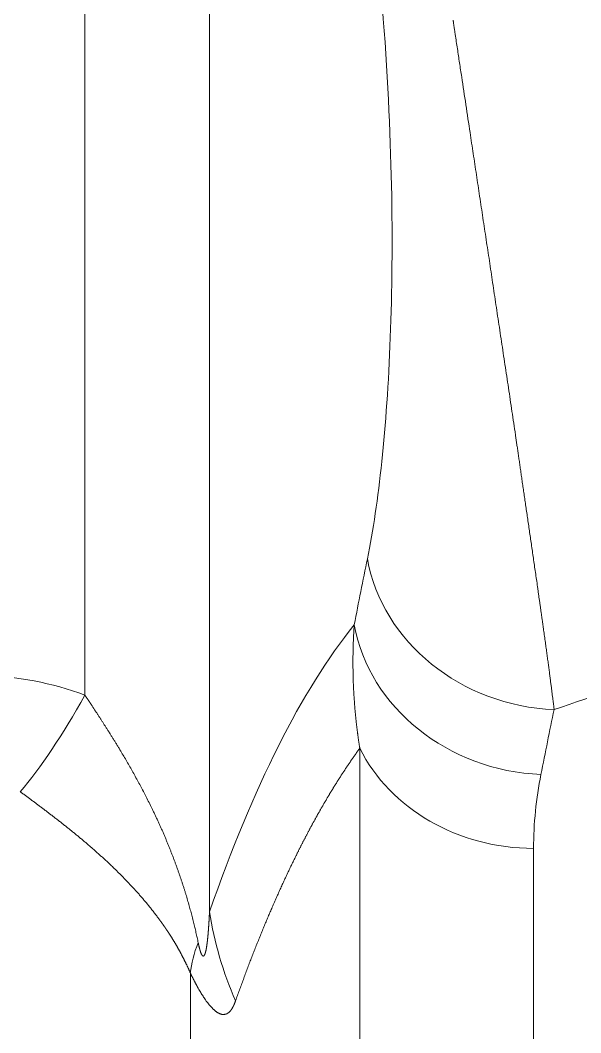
# Model space of a CAD drawing. Header units: millimetres. Extents: x 4664 to 8864, y -38 to 2932.
# Drawn here: x 5371.43 to 5379.13, y 1293.78 to 1307.71 of the extents above; entities that cross this region are included whole.
import ezdxf

# ---------------------------------------------------------------- set-up
doc = ezdxf.new("R2010")
doc.units = ezdxf.units.MM

msp = doc.modelspace()

# ---------------------------------------------------------------- linework, layer by layer
at = {"lineweight": 5}
for p, q in [((5372.316, 1298.426), (5372.316, 1337.975)), ((5374.029, 1336.88), (5374.029, 1295.445)), ((5376.095, 1260.011), (5376.095, 1297.697)), ((5378.484, 1258.059), (5378.484, 1296.318)), ((5373.765, 1294.605), (5373.765, 1260.034))]:
    msp.add_line(p, q, dxfattribs=at)
for centre, major_axis, ratio, start_param, end_param in [((5399.863, 1169.146), (-15.875, 145.931), 0.150089, 0.437814, 0.451814), ((5378.767, 1300.575), (-2.559, 0.524), 0.895037, 0.341307, 1.751999), ((5391.248, 1195.808), (-12.976, 105.041), 0.153984, 0.148734, 0.303673), ((5378.586, 1299.666), (-2.564, 0.497), 0.889011, 0.332095, 1.74155), ((5372.316, 1301.422), (1.837, 4.89), 0.239144, 3.724707, 4.145602), ((5402.431, 1169.419), (-15.889, 143.318), 0.152758, 0.437207, 0.451207), ((5378.484, 1298.631), (-2.612, 0), 0.885313, 0.415831, 1.570796), ((5379.165, 1295.991), (-4.935, 1.712), 0.942484, 0.462981, 0.717817), ((5378.543, 1296.364), (4.698, 2.284), 0.39911, 2.729765, 2.895782)]:
    msp.add_ellipse(centre, major_axis=major_axis, ratio=ratio, start_param=start_param, end_param=end_param, dxfattribs=at)
for points, knots in [([(5376.199, 1300.302), (5376.277, 1300.685), (5376.344, 1301.134), (5376.451, 1302.149), (5376.491, 1302.713), (5376.538, 1303.975), (5376.546, 1304.676), (5376.515, 1306.192), (5376.476, 1307.021), (5376.405, 1307.889)], [0, 0, 0, 0, 0.25, 0.25, 0.5, 0.5, 0.75, 0.75, 1, 1, 1, 1]), ([(5377.378, 1307.708), (5377.378, 1307.708), (5377.378, 1307.708), (5377.378, 1307.708), (5377.378, 1307.707), (5377.378, 1307.706), (5377.379, 1307.704), (5377.379, 1307.702), (5377.379, 1307.7), (5377.38, 1307.698), (5377.38, 1307.695), (5377.381, 1307.692), (5377.381, 1307.688), (5377.382, 1307.684), (5377.382, 1307.68), (5377.383, 1307.675), (5377.384, 1307.671), (5377.384, 1307.665), (5377.386, 1307.656), (5377.388, 1307.644), (5377.39, 1307.627), (5377.394, 1307.6), (5377.4, 1307.562), (5377.41, 1307.496), (5377.422, 1307.415), (5377.442, 1307.285), (5377.466, 1307.122), (5377.505, 1306.865), (5377.554, 1306.544), (5377.606, 1306.193), (5377.655, 1305.872), (5377.699, 1305.58), (5377.743, 1305.285), (5377.788, 1304.987), (5377.825, 1304.741), (5377.855, 1304.544), (5377.877, 1304.398), (5377.899, 1304.249), (5377.922, 1304.099), (5377.944, 1303.947), (5377.967, 1303.794), (5377.99, 1303.64), (5378.014, 1303.484), (5378.037, 1303.328), (5378.061, 1303.17), (5378.085, 1303.011), (5378.109, 1302.852), (5378.133, 1302.691), (5378.157, 1302.531), (5378.181, 1302.369), (5378.205, 1302.208), (5378.224, 1302.08), (5378.238, 1301.987), (5378.247, 1301.925), (5378.256, 1301.861), (5378.266, 1301.795), (5378.276, 1301.727), (5378.286, 1301.656), (5378.296, 1301.584), (5378.307, 1301.509), (5378.318, 1301.432), (5378.329, 1301.354), (5378.341, 1301.273), (5378.353, 1301.191), (5378.365, 1301.107), (5378.378, 1301.021), (5378.391, 1300.934), (5378.404, 1300.845), (5378.417, 1300.755), (5378.43, 1300.664), (5378.444, 1300.571), (5378.457, 1300.477), (5378.471, 1300.381), (5378.485, 1300.285), (5378.499, 1300.188), (5378.514, 1300.09), (5378.528, 1299.991), (5378.54, 1299.907), (5378.549, 1299.838), (5378.557, 1299.784), (5378.564, 1299.732), (5378.572, 1299.68), (5378.579, 1299.63), (5378.586, 1299.58), (5378.593, 1299.531), (5378.6, 1299.483), (5378.606, 1299.436), (5378.613, 1299.39), (5378.619, 1299.345), (5378.625, 1299.3), (5378.631, 1299.257), (5378.637, 1299.214), (5378.643, 1299.172), (5378.649, 1299.131), (5378.654, 1299.091), (5378.66, 1299.052), (5378.665, 1299.013), (5378.67, 1298.975), (5378.675, 1298.938), (5378.68, 1298.902), (5378.685, 1298.866), (5378.69, 1298.831), (5378.694, 1298.797), (5378.699, 1298.764), (5378.703, 1298.731), (5378.707, 1298.699), (5378.711, 1298.668), (5378.715, 1298.637), (5378.719, 1298.607), (5378.723, 1298.577), (5378.727, 1298.549), (5378.73, 1298.521), (5378.734, 1298.493), (5378.737, 1298.466), (5378.74, 1298.44), (5378.744, 1298.414), (5378.747, 1298.389), (5378.75, 1298.364), (5378.753, 1298.34), (5378.756, 1298.317), (5378.759, 1298.294), (5378.762, 1298.272), (5378.764, 1298.25), (5378.766, 1298.235), (5378.767, 1298.228)], [0, 0, 0, 0, 0.000014, 0.000054, 0.000122, 0.000216, 0.000337, 0.000485, 0.00066, 0.000862, 0.001091, 0.001346, 0.001629, 0.001938, 0.002274, 0.002638, 0.003028, 0.003445, 0.003889, 0.005195, 0.006509, 0.007831, 0.011759, 0.015711, 0.023556, 0.03145, 0.047077, 0.062865, 0.093858, 0.125535, 0.149522, 0.174037, 0.199082, 0.224656, 0.250757, 0.26352, 0.276531, 0.28979, 0.303297, 0.317051, 0.331053, 0.345301, 0.359796, 0.374536, 0.38952, 0.404749, 0.42022, 0.435934, 0.451888, 0.468081, 0.484512, 0.50118, 0.507333, 0.513762, 0.520467, 0.527446, 0.5347, 0.542228, 0.550029, 0.558104, 0.566452, 0.575072, 0.583963, 0.593125, 0.602557, 0.612259, 0.622229, 0.632466, 0.64297, 0.65374, 0.664774, 0.676072, 0.687631, 0.699452, 0.711532, 0.72387, 0.736465, 0.749315, 0.756438, 0.763486, 0.770458, 0.777353, 0.784173, 0.790918, 0.797587, 0.80418, 0.810698, 0.81714, 0.823508, 0.8298, 0.836018, 0.84216, 0.848228, 0.854222, 0.860141, 0.865985, 0.871756, 0.877452, 0.883075, 0.888623, 0.894098, 0.8995, 0.904828, 0.910083, 0.915264, 0.920373, 0.925409, 0.930372, 0.935263, 0.940081, 0.944827, 0.9495, 0.954102, 0.958631, 0.963089, 0.967475, 0.97179, 0.976033, 0.980205, 0.984306, 0.988335, 0.992294, 0.996183, 1, 1, 1, 1]), ([(5400.596, 1307.089), (5399.893, 1306.761), (5399.163, 1306.423), (5397.648, 1305.733), (5396.863, 1305.379), (5395.238, 1304.66), (5394.399, 1304.293), (5393.099, 1303.736), (5392.658, 1303.548), (5391.988, 1303.266), (5391.65, 1303.124), (5391.251, 1302.958), (5391.051, 1302.874), (5390.95, 1302.833), (5390.9, 1302.812), (5390.875, 1302.801), (5390.862, 1302.796), (5390.856, 1302.794), (5390.853, 1302.792), (5390.851, 1302.792), (5390.85, 1302.791), (5390.85, 1302.791), (5389.936, 1302.413), (5389, 1302.033), (5387.563, 1301.461), (5387.078, 1301.271), (5386.343, 1300.985), (5385.973, 1300.842), (5385.538, 1300.675), (5385.32, 1300.592), (5385.21, 1300.55), (5385.155, 1300.529), (5385.128, 1300.519), (5385.114, 1300.514), (5385.108, 1300.511), (5385.104, 1300.51), (5385.102, 1300.509), (5385.102, 1300.509), (5385.101, 1300.509), (5385.101, 1300.509), (5384.083, 1300.122), (5383.047, 1299.738), (5380.935, 1298.977), (5379.861, 1298.6), (5378.767, 1298.228)], [0, 0, 0, 0, 0.125, 0.125, 0.25, 0.25, 0.375, 0.375, 0.4375, 0.4375, 0.46875, 0.484375, 0.492187, 0.496094, 0.498047, 0.499023, 0.499512, 0.499756, 0.499878, 0.499939, 0.499939, 0.5, 0.5, 0.625, 0.625, 0.6875, 0.6875, 0.71875, 0.734375, 0.742187, 0.746094, 0.748047, 0.749023, 0.749512, 0.749756, 0.749878, 0.749939, 0.749969, 0.749969, 0.75, 0.75, 0.875, 0.875, 1, 1, 1, 1]), ([(5376.095, 1297.697), (5376.094, 1297.702), (5376.092, 1297.713), (5376.09, 1297.73), (5376.087, 1297.747), (5376.084, 1297.763), (5376.082, 1297.78), (5376.079, 1297.797), (5376.077, 1297.814), (5376.074, 1297.832), (5376.072, 1297.849), (5376.07, 1297.866), (5376.067, 1297.884), (5376.065, 1297.901), (5376.063, 1297.919), (5376.06, 1297.936), (5376.058, 1297.954), (5376.056, 1297.972), (5376.054, 1297.99), (5376.051, 1298.008), (5376.049, 1298.026), (5376.047, 1298.044), (5376.045, 1298.063), (5376.043, 1298.081), (5376.041, 1298.099), (5376.039, 1298.118), (5376.038, 1298.136), (5376.036, 1298.155), (5376.034, 1298.174), (5376.032, 1298.193), (5376.03, 1298.212), (5376.029, 1298.231), (5376.027, 1298.25), (5376.026, 1298.269), (5376.024, 1298.288), (5376.022, 1298.308), (5376.021, 1298.327), (5376.02, 1298.347), (5376.018, 1298.366), (5376.017, 1298.386), (5376.016, 1298.406), (5376.014, 1298.426), (5376.013, 1298.446), (5376.012, 1298.466), (5376.011, 1298.486), (5376.01, 1298.506), (5376.009, 1298.526), (5376.008, 1298.547), (5376.007, 1298.57), (5376.006, 1298.593), (5376.005, 1298.617), (5376.005, 1298.641), (5376.004, 1298.666), (5376.003, 1298.691), (5376.003, 1298.717), (5376.002, 1298.743), (5376.002, 1298.769), (5376.001, 1298.796), (5376.001, 1298.823), (5376.001, 1298.851), (5376.001, 1298.88), (5376.001, 1298.908), (5376.001, 1298.938), (5376.001, 1298.967), (5376.002, 1298.997), (5376.002, 1299.028), (5376.003, 1299.059), (5376.004, 1299.09), (5376.005, 1299.122), (5376.006, 1299.155), (5376.007, 1299.187), (5376.008, 1299.221), (5376.01, 1299.254), (5376.012, 1299.288), (5376.014, 1299.323), (5376.016, 1299.358), (5376.017, 1299.381), (5376.018, 1299.393)], [0, 0, 0, 0, 0.009761, 0.019571, 0.02943, 0.039338, 0.049295, 0.059301, 0.069357, 0.079461, 0.089615, 0.099818, 0.11007, 0.120371, 0.130721, 0.141121, 0.15157, 0.162068, 0.172616, 0.183213, 0.193859, 0.204555, 0.215299, 0.226094, 0.236937, 0.247831, 0.258773, 0.269765, 0.280807, 0.291897, 0.303038, 0.314228, 0.325467, 0.336756, 0.348095, 0.359483, 0.37092, 0.382407, 0.393944, 0.405531, 0.417167, 0.428852, 0.440588, 0.452373, 0.464207, 0.476092, 0.488026, 0.500009, 0.513507, 0.527271, 0.541302, 0.555599, 0.570162, 0.584992, 0.60009, 0.615454, 0.631085, 0.646983, 0.663149, 0.679583, 0.696284, 0.713253, 0.73049, 0.747995, 0.765768, 0.783809, 0.802118, 0.820697, 0.839543, 0.858659, 0.878043, 0.897697, 0.917619, 0.93781, 0.958271, 0.979001, 1, 1, 1, 1]), ([(5369.467, 1298.426), (5369.916, 1298.595), (5370.403, 1298.691), (5371.381, 1298.691), (5371.867, 1298.595), (5372.316, 1298.426)], [0, 0, 0, 0, 0.5, 0.5, 1, 1, 1, 1]), ([(5372.316, 1298.426), (5372.319, 1298.422), (5372.325, 1298.413), (5372.334, 1298.4), (5372.342, 1298.387), (5372.351, 1298.374), (5372.36, 1298.361), (5372.369, 1298.347), (5372.378, 1298.334), (5372.387, 1298.32), (5372.396, 1298.306), (5372.405, 1298.292), (5372.415, 1298.278), (5372.424, 1298.263), (5372.434, 1298.249), (5372.444, 1298.234), (5372.453, 1298.219), (5372.463, 1298.204), (5372.473, 1298.189), (5372.483, 1298.174), (5372.493, 1298.158), (5372.503, 1298.142), (5372.514, 1298.127), (5372.524, 1298.111), (5372.534, 1298.094), (5372.545, 1298.078), (5372.556, 1298.062), (5372.566, 1298.045), (5372.577, 1298.028), (5372.588, 1298.011), (5372.599, 1297.994), (5372.61, 1297.977), (5372.621, 1297.959), (5372.632, 1297.941), (5372.644, 1297.924), (5372.655, 1297.906), (5372.666, 1297.887), (5372.678, 1297.869), (5372.689, 1297.85), (5372.701, 1297.832), (5372.713, 1297.813), (5372.725, 1297.794), (5372.736, 1297.774), (5372.748, 1297.755), (5372.76, 1297.735), (5372.772, 1297.715), (5372.785, 1297.695), (5372.807, 1297.658), (5372.84, 1297.603), (5372.882, 1297.531), (5372.924, 1297.458), (5372.966, 1297.385), (5373.007, 1297.31), (5373.048, 1297.235), (5373.089, 1297.16), (5373.129, 1297.084), (5373.168, 1297.008), (5373.207, 1296.93), (5373.239, 1296.864), (5373.266, 1296.809), (5373.287, 1296.765), (5373.307, 1296.722), (5373.327, 1296.678), (5373.347, 1296.635), (5373.366, 1296.592), (5373.385, 1296.549), (5373.403, 1296.506), (5373.422, 1296.463), (5373.439, 1296.421), (5373.457, 1296.378), (5373.474, 1296.336), (5373.491, 1296.294), (5373.507, 1296.252), (5373.524, 1296.21), (5373.539, 1296.169), (5373.555, 1296.127), (5373.57, 1296.086), (5373.585, 1296.045), (5373.599, 1296.004), (5373.613, 1295.963), (5373.627, 1295.923), (5373.641, 1295.883), (5373.654, 1295.843), (5373.667, 1295.803), (5373.68, 1295.763), (5373.692, 1295.724), (5373.704, 1295.685), (5373.716, 1295.646), (5373.727, 1295.607), (5373.738, 1295.568), (5373.749, 1295.53), (5373.759, 1295.492), (5373.77, 1295.454), (5373.78, 1295.417), (5373.789, 1295.38), (5373.799, 1295.343), (5373.808, 1295.306), (5373.817, 1295.269), (5373.826, 1295.233), (5373.834, 1295.197), (5373.843, 1295.161), (5373.851, 1295.126), (5373.858, 1295.091), (5373.866, 1295.056), (5373.871, 1295.033), (5373.873, 1295.021)], [0, 0, 0, 0, 0.004445, 0.008933, 0.013466, 0.018044, 0.022665, 0.027331, 0.032041, 0.036796, 0.041594, 0.046437, 0.051325, 0.056256, 0.061232, 0.066252, 0.071316, 0.076425, 0.081577, 0.086775, 0.092016, 0.097302, 0.102632, 0.108006, 0.113424, 0.118887, 0.124394, 0.129946, 0.135541, 0.141181, 0.146865, 0.152594, 0.158367, 0.164184, 0.170045, 0.175951, 0.181901, 0.187895, 0.193934, 0.200016, 0.206144, 0.212315, 0.218531, 0.224791, 0.231095, 0.237444, 0.243837, 0.250274, 0.272984, 0.295693, 0.318401, 0.341107, 0.363812, 0.386516, 0.409217, 0.431918, 0.454617, 0.477315, 0.500011, 0.51271, 0.525327, 0.537864, 0.550318, 0.562691, 0.574983, 0.587193, 0.599322, 0.61137, 0.623336, 0.63522, 0.647023, 0.658745, 0.670386, 0.681945, 0.693423, 0.704819, 0.716134, 0.727368, 0.73852, 0.749592, 0.760582, 0.77149, 0.782318, 0.793064, 0.803729, 0.814313, 0.824815, 0.835237, 0.845577, 0.855836, 0.866014, 0.876111, 0.886127, 0.896062, 0.905916, 0.915688, 0.92538, 0.934991, 0.944521, 0.953969, 0.963337, 0.972624, 0.98183, 0.990956, 1, 1, 1, 1]), ([(5376.095, 1297.697), (5376.092, 1297.693), (5376.086, 1297.684), (5376.078, 1297.672), (5376.069, 1297.66), (5376.06, 1297.648), (5376.051, 1297.636), (5376.043, 1297.624), (5376.034, 1297.611), (5376.025, 1297.599), (5376.017, 1297.587), (5376.008, 1297.574), (5375.999, 1297.562), (5375.991, 1297.549), (5375.982, 1297.537), (5375.973, 1297.524), (5375.965, 1297.512), (5375.956, 1297.499), (5375.947, 1297.486), (5375.939, 1297.474), (5375.93, 1297.461), (5375.922, 1297.448), (5375.913, 1297.435), (5375.905, 1297.422), (5375.896, 1297.409), (5375.887, 1297.396), (5375.879, 1297.383), (5375.87, 1297.37), (5375.862, 1297.357), (5375.853, 1297.344), (5375.845, 1297.331), (5375.836, 1297.318), (5375.828, 1297.305), (5375.819, 1297.292), (5375.811, 1297.278), (5375.802, 1297.265), (5375.794, 1297.252), (5375.785, 1297.238), (5375.777, 1297.225), (5375.769, 1297.211), (5375.76, 1297.198), (5375.752, 1297.184), (5375.743, 1297.171), (5375.735, 1297.157), (5375.727, 1297.143), (5375.718, 1297.13), (5375.71, 1297.116), (5375.701, 1297.102), (5375.693, 1297.088), (5375.685, 1297.075), (5375.676, 1297.061), (5375.668, 1297.047), (5375.66, 1297.033), (5375.651, 1297.019), (5375.643, 1297.005), (5375.635, 1296.991), (5375.627, 1296.977), (5375.618, 1296.963), (5375.61, 1296.949), (5375.602, 1296.934), (5375.593, 1296.92), (5375.585, 1296.906), (5375.577, 1296.892), (5375.569, 1296.877), (5375.56, 1296.863), (5375.552, 1296.848), (5375.544, 1296.834), (5375.536, 1296.819), (5375.528, 1296.805), (5375.519, 1296.79), (5375.511, 1296.776), (5375.503, 1296.761), (5375.495, 1296.746), (5375.487, 1296.732), (5375.479, 1296.717), (5375.471, 1296.702), (5375.462, 1296.687), (5375.454, 1296.673), (5375.446, 1296.658), (5375.438, 1296.643), (5375.43, 1296.628), (5375.422, 1296.613), (5375.414, 1296.598), (5375.406, 1296.583), (5375.398, 1296.568), (5375.39, 1296.553), (5375.382, 1296.537), (5375.374, 1296.522), (5375.366, 1296.507), (5375.358, 1296.492), (5375.35, 1296.476), (5375.342, 1296.461), (5375.334, 1296.446), (5375.326, 1296.43), (5375.318, 1296.415), (5375.31, 1296.399), (5375.302, 1296.384), (5375.294, 1296.368), (5375.286, 1296.353), (5375.278, 1296.337), (5375.27, 1296.322), (5375.262, 1296.306), (5375.254, 1296.29), (5375.246, 1296.274), (5375.238, 1296.259), (5375.231, 1296.243), (5375.223, 1296.227), (5375.215, 1296.211), (5375.205, 1296.19), (5375.192, 1296.165), (5375.177, 1296.134), (5375.162, 1296.103), (5375.147, 1296.072), (5375.132, 1296.041), (5375.117, 1296.01), (5375.103, 1295.979), (5375.088, 1295.947), (5375.073, 1295.916), (5375.058, 1295.884), (5375.044, 1295.852), (5375.029, 1295.82), (5375.014, 1295.788), (5375, 1295.756), (5374.985, 1295.724), (5374.971, 1295.691), (5374.956, 1295.659), (5374.942, 1295.626), (5374.927, 1295.593), (5374.913, 1295.561), (5374.898, 1295.528), (5374.884, 1295.494), (5374.87, 1295.461), (5374.855, 1295.428), (5374.841, 1295.394), (5374.827, 1295.361), (5374.813, 1295.327), (5374.798, 1295.293), (5374.784, 1295.259), (5374.77, 1295.225), (5374.756, 1295.19), (5374.742, 1295.156), (5374.728, 1295.122), (5374.714, 1295.087), (5374.7, 1295.052), (5374.686, 1295.017), (5374.672, 1294.982), (5374.658, 1294.947), (5374.644, 1294.912), (5374.63, 1294.877), (5374.617, 1294.841), (5374.603, 1294.806), (5374.589, 1294.77), (5374.575, 1294.734), (5374.562, 1294.698), (5374.548, 1294.662), (5374.534, 1294.626), (5374.521, 1294.59), (5374.507, 1294.554), (5374.494, 1294.517), (5374.48, 1294.481), (5374.467, 1294.444), (5374.453, 1294.407), (5374.44, 1294.37), (5374.426, 1294.333), (5374.413, 1294.296), (5374.4, 1294.259), (5374.391, 1294.234), (5374.386, 1294.221)], [0, 0, 0, 0, 0.004752, 0.009503, 0.014252, 0.019, 0.023747, 0.028491, 0.033235, 0.037977, 0.042717, 0.047456, 0.052193, 0.056929, 0.061663, 0.066396, 0.071127, 0.075857, 0.080585, 0.085312, 0.090037, 0.094761, 0.099483, 0.104204, 0.108923, 0.113641, 0.118357, 0.123071, 0.127784, 0.132496, 0.137206, 0.141915, 0.146622, 0.151327, 0.156031, 0.160733, 0.165434, 0.170134, 0.174832, 0.179528, 0.184223, 0.188916, 0.193608, 0.198298, 0.202987, 0.207674, 0.21236, 0.217044, 0.221726, 0.226407, 0.231087, 0.235765, 0.240441, 0.245116, 0.249789, 0.254461, 0.259132, 0.2638, 0.268467, 0.273133, 0.277797, 0.28246, 0.287121, 0.29178, 0.296438, 0.301095, 0.305749, 0.310403, 0.315054, 0.319705, 0.324353, 0.329, 0.333646, 0.33829, 0.342932, 0.347573, 0.352213, 0.35685, 0.361487, 0.366121, 0.370754, 0.375386, 0.380016, 0.384644, 0.389271, 0.393897, 0.39852, 0.403142, 0.407763, 0.412382, 0.417, 0.421616, 0.42623, 0.430843, 0.435454, 0.440064, 0.444672, 0.449278, 0.453883, 0.458487, 0.463088, 0.467689, 0.472287, 0.476885, 0.48148, 0.486074, 0.490666, 0.495257, 0.499846, 0.508613, 0.517374, 0.52613, 0.534882, 0.543628, 0.552369, 0.561106, 0.569838, 0.578564, 0.587286, 0.596002, 0.604714, 0.613421, 0.622123, 0.630819, 0.639511, 0.648198, 0.65688, 0.665556, 0.674228, 0.682895, 0.691556, 0.700213, 0.708865, 0.717511, 0.726153, 0.734789, 0.743421, 0.752047, 0.760669, 0.769285, 0.777896, 0.786503, 0.795104, 0.8037, 0.812291, 0.820877, 0.829457, 0.838033, 0.846604, 0.855169, 0.86373, 0.872285, 0.880835, 0.889381, 0.897921, 0.906455, 0.914985, 0.92351, 0.932029, 0.940544, 0.949053, 0.957557, 0.966056, 0.97455, 0.983038, 0.991522, 1, 1, 1, 1]), ([(5373.765, 1294.605), (5373.763, 1294.608), (5373.76, 1294.616), (5373.755, 1294.628), (5373.75, 1294.639), (5373.745, 1294.65), (5373.74, 1294.661), (5373.735, 1294.673), (5373.73, 1294.684), (5373.725, 1294.694), (5373.72, 1294.705), (5373.715, 1294.716), (5373.71, 1294.727), (5373.704, 1294.737), (5373.699, 1294.748), (5373.694, 1294.758), (5373.689, 1294.768), (5373.684, 1294.778), (5373.679, 1294.789), (5373.674, 1294.799), (5373.669, 1294.809), (5373.664, 1294.818), (5373.659, 1294.828), (5373.654, 1294.838), (5373.649, 1294.847), (5373.644, 1294.857), (5373.639, 1294.866), (5373.634, 1294.876), (5373.629, 1294.885), (5373.624, 1294.894), (5373.619, 1294.903), (5373.614, 1294.912), (5373.61, 1294.921), (5373.605, 1294.93), (5373.6, 1294.938), (5373.595, 1294.947), (5373.59, 1294.956), (5373.585, 1294.964), (5373.58, 1294.973), (5373.576, 1294.981), (5373.571, 1294.989), (5373.566, 1294.997), (5373.561, 1295.005), (5373.557, 1295.013), (5373.552, 1295.021), (5373.547, 1295.029), (5373.543, 1295.037), (5373.538, 1295.044), (5373.533, 1295.052), (5373.529, 1295.06), (5373.524, 1295.067), (5373.52, 1295.074), (5373.515, 1295.082), (5373.511, 1295.089), (5373.506, 1295.096), (5373.502, 1295.103), (5373.497, 1295.11), (5373.493, 1295.117), (5373.489, 1295.123), (5373.484, 1295.13), (5373.48, 1295.137), (5373.476, 1295.143), (5373.472, 1295.15), (5373.467, 1295.156), (5373.463, 1295.162), (5373.459, 1295.169), (5373.455, 1295.175), (5373.451, 1295.181), (5373.447, 1295.187), (5373.443, 1295.193), (5373.439, 1295.199), (5373.435, 1295.205), (5373.431, 1295.21), (5373.427, 1295.216), (5373.424, 1295.221), (5373.42, 1295.227), (5373.416, 1295.232), (5373.412, 1295.238), (5373.409, 1295.243), (5373.405, 1295.248), (5373.402, 1295.253), (5373.398, 1295.258), (5373.395, 1295.263), (5373.391, 1295.268), (5373.388, 1295.273), (5373.384, 1295.278), (5373.381, 1295.283), (5373.378, 1295.287), (5373.374, 1295.292), (5373.371, 1295.296), (5373.368, 1295.301), (5373.365, 1295.305), (5373.362, 1295.309), (5373.359, 1295.313), (5373.356, 1295.317), (5373.353, 1295.321), (5373.35, 1295.325), (5373.347, 1295.329), (5373.344, 1295.333), (5373.342, 1295.337), (5373.339, 1295.341), (5373.336, 1295.344), (5373.334, 1295.348), (5373.331, 1295.351), (5373.328, 1295.355), (5373.326, 1295.358), (5373.324, 1295.361), (5373.321, 1295.365), (5373.314, 1295.374), (5373.303, 1295.39), (5373.286, 1295.411), (5373.27, 1295.432), (5373.253, 1295.454), (5373.237, 1295.475), (5373.22, 1295.496), (5373.204, 1295.517), (5373.187, 1295.537), (5373.17, 1295.558), (5373.153, 1295.578), (5373.136, 1295.598), (5373.119, 1295.618), (5373.102, 1295.638), (5373.085, 1295.658), (5373.068, 1295.677), (5373.051, 1295.697), (5373.034, 1295.716), (5373.017, 1295.735), (5373, 1295.754), (5372.982, 1295.773), (5372.965, 1295.792), (5372.948, 1295.81), (5372.931, 1295.829), (5372.913, 1295.847), (5372.896, 1295.865), (5372.879, 1295.883), (5372.861, 1295.901), (5372.844, 1295.919), (5372.827, 1295.937), (5372.809, 1295.954), (5372.792, 1295.971), (5372.774, 1295.989), (5372.757, 1296.006), (5372.74, 1296.023), (5372.722, 1296.04), (5372.703, 1296.058), (5372.683, 1296.077), (5372.664, 1296.096), (5372.644, 1296.114), (5372.625, 1296.133), (5372.605, 1296.151), (5372.585, 1296.169), (5372.565, 1296.187), (5372.546, 1296.205), (5372.526, 1296.223), (5372.506, 1296.241), (5372.486, 1296.259), (5372.466, 1296.277), (5372.446, 1296.294), (5372.426, 1296.312), (5372.406, 1296.329), (5372.387, 1296.346), (5372.367, 1296.363), (5372.347, 1296.381), (5372.327, 1296.398), (5372.307, 1296.415), (5372.287, 1296.431), (5372.267, 1296.448), (5372.247, 1296.465), (5372.227, 1296.481), (5372.207, 1296.498), (5372.187, 1296.514), (5372.167, 1296.531), (5372.147, 1296.547), (5372.127, 1296.563), (5372.107, 1296.579), (5372.087, 1296.595), (5372.067, 1296.611), (5372.047, 1296.627), (5372.027, 1296.643), (5372.007, 1296.658), (5371.988, 1296.674), (5371.968, 1296.69), (5371.948, 1296.705), (5371.928, 1296.72), (5371.908, 1296.736), (5371.889, 1296.751), (5371.869, 1296.766), (5371.849, 1296.781), (5371.83, 1296.796), (5371.81, 1296.811), (5371.791, 1296.826), (5371.771, 1296.841), (5371.752, 1296.856), (5371.732, 1296.871), (5371.713, 1296.885), (5371.693, 1296.9), (5371.674, 1296.915), (5371.655, 1296.929), (5371.635, 1296.943), (5371.616, 1296.958), (5371.597, 1296.972), (5371.578, 1296.986), (5371.559, 1297.001), (5371.54, 1297.015), (5371.521, 1297.029), (5371.502, 1297.043), (5371.483, 1297.057), (5371.464, 1297.071), (5371.445, 1297.085), (5371.433, 1297.094), (5371.427, 1297.098)], [0, 0, 0, 0, 0.003572, 0.007121, 0.010646, 0.014148, 0.017627, 0.021082, 0.024514, 0.027923, 0.031308, 0.03467, 0.038008, 0.041323, 0.044615, 0.047883, 0.051128, 0.054349, 0.057548, 0.060722, 0.063874, 0.067002, 0.070106, 0.073187, 0.076245, 0.07928, 0.082291, 0.085278, 0.088243, 0.091184, 0.094101, 0.096995, 0.099866, 0.102713, 0.105537, 0.108338, 0.111115, 0.113869, 0.116599, 0.119307, 0.12199, 0.12465, 0.127287, 0.129901, 0.132491, 0.135058, 0.137601, 0.140121, 0.142618, 0.145091, 0.147541, 0.149967, 0.15237, 0.15475, 0.157106, 0.159439, 0.161748, 0.164034, 0.166297, 0.168536, 0.170752, 0.172945, 0.175114, 0.177259, 0.179382, 0.181481, 0.183556, 0.185608, 0.187637, 0.189643, 0.191625, 0.193583, 0.195518, 0.19743, 0.199319, 0.201184, 0.203025, 0.204844, 0.206639, 0.20841, 0.210158, 0.211883, 0.213584, 0.215262, 0.216917, 0.218548, 0.220156, 0.22174, 0.223301, 0.224839, 0.226353, 0.227844, 0.229312, 0.230756, 0.232177, 0.233574, 0.234948, 0.236299, 0.237626, 0.23893, 0.24021, 0.241467, 0.242701, 0.243911, 0.245098, 0.246262, 0.247402, 0.248519, 0.249613, 0.257163, 0.264688, 0.272187, 0.279661, 0.28711, 0.294533, 0.301932, 0.309306, 0.316655, 0.32398, 0.33128, 0.338555, 0.345806, 0.353033, 0.360236, 0.367414, 0.374569, 0.3817, 0.388807, 0.39589, 0.40295, 0.409987, 0.417, 0.423991, 0.430958, 0.437902, 0.444823, 0.451722, 0.458598, 0.465452, 0.472284, 0.479093, 0.48588, 0.492645, 0.499389, 0.506956, 0.51452, 0.522081, 0.529639, 0.537195, 0.544747, 0.552297, 0.559845, 0.56739, 0.574934, 0.582476, 0.590016, 0.597555, 0.605093, 0.61263, 0.620166, 0.627702, 0.635237, 0.642772, 0.650306, 0.657841, 0.665376, 0.672912, 0.680448, 0.687985, 0.695524, 0.703063, 0.710604, 0.718146, 0.725691, 0.733237, 0.740785, 0.748336, 0.755889, 0.763445, 0.771004, 0.778566, 0.786131, 0.793699, 0.801271, 0.808847, 0.816427, 0.824011, 0.8316, 0.839192, 0.84679, 0.854393, 0.862, 0.869613, 0.877231, 0.884855, 0.892484, 0.90012, 0.907761, 0.915409, 0.923063, 0.930724, 0.938392, 0.946067, 0.953749, 0.961438, 0.969135, 0.976839, 0.984551, 0.992272, 1, 1, 1, 1]), ([(5373.873, 1295.021), (5373.874, 1295.019), (5373.874, 1295.016), (5373.875, 1295.011), (5373.876, 1295.006), (5373.878, 1295.001), (5373.879, 1294.996), (5373.88, 1294.991), (5373.881, 1294.986), (5373.882, 1294.981), (5373.883, 1294.976), (5373.884, 1294.972), (5373.885, 1294.967), (5373.886, 1294.963), (5373.887, 1294.958), (5373.888, 1294.954), (5373.89, 1294.95), (5373.891, 1294.946), (5373.892, 1294.942), (5373.893, 1294.938), (5373.894, 1294.934), (5373.895, 1294.93), (5373.896, 1294.926), (5373.897, 1294.923), (5373.898, 1294.919), (5373.899, 1294.915), (5373.9, 1294.912), (5373.901, 1294.909), (5373.902, 1294.905), (5373.903, 1294.902), (5373.904, 1294.899), (5373.905, 1294.896), (5373.906, 1294.893), (5373.907, 1294.89), (5373.908, 1294.887), (5373.909, 1294.884), (5373.91, 1294.882), (5373.911, 1294.879), (5373.912, 1294.877), (5373.913, 1294.874), (5373.914, 1294.872), (5373.915, 1294.87), (5373.916, 1294.867), (5373.917, 1294.865), (5373.918, 1294.863), (5373.919, 1294.861), (5373.92, 1294.859), (5373.921, 1294.858), (5373.922, 1294.856), (5373.923, 1294.854), (5373.924, 1294.853), (5373.925, 1294.851), (5373.926, 1294.85), (5373.927, 1294.848), (5373.928, 1294.847), (5373.929, 1294.846), (5373.93, 1294.845), (5373.931, 1294.844), (5373.932, 1294.843), (5373.933, 1294.842), (5373.934, 1294.841), (5373.934, 1294.84), (5373.935, 1294.84), (5373.936, 1294.839), (5373.937, 1294.839), (5373.938, 1294.838), (5373.939, 1294.838), (5373.94, 1294.838), (5373.941, 1294.837), (5373.942, 1294.837), (5373.943, 1294.837), (5373.944, 1294.837), (5373.944, 1294.837), (5373.945, 1294.838), (5373.946, 1294.838), (5373.947, 1294.838), (5373.948, 1294.839), (5373.949, 1294.839), (5373.95, 1294.84), (5373.951, 1294.84), (5373.952, 1294.841), (5373.952, 1294.842), (5373.953, 1294.843), (5373.954, 1294.844), (5373.955, 1294.845), (5373.956, 1294.846), (5373.957, 1294.847), (5373.957, 1294.849), (5373.958, 1294.85), (5373.959, 1294.851), (5373.96, 1294.853), (5373.961, 1294.855), (5373.962, 1294.856), (5373.962, 1294.858), (5373.963, 1294.86), (5373.964, 1294.862), (5373.965, 1294.864), (5373.966, 1294.866), (5373.967, 1294.868), (5373.967, 1294.87), (5373.968, 1294.872), (5373.969, 1294.875), (5373.97, 1294.877), (5373.971, 1294.88), (5373.971, 1294.882), (5373.972, 1294.885), (5373.973, 1294.888), (5373.974, 1294.891), (5373.974, 1294.894), (5373.975, 1294.897), (5373.976, 1294.9), (5373.977, 1294.903), (5373.978, 1294.906), (5373.978, 1294.909), (5373.979, 1294.913), (5373.98, 1294.916), (5373.981, 1294.92), (5373.981, 1294.923), (5373.982, 1294.927), (5373.983, 1294.931), (5373.983, 1294.935), (5373.984, 1294.939), (5373.985, 1294.943), (5373.986, 1294.947), (5373.986, 1294.951), (5373.987, 1294.955), (5373.988, 1294.959), (5373.989, 1294.964), (5373.989, 1294.968), (5373.99, 1294.973), (5373.991, 1294.978), (5373.991, 1294.982), (5373.992, 1294.987), (5373.993, 1294.992), (5373.993, 1294.997), (5373.994, 1295.002), (5373.995, 1295.007), (5373.995, 1295.012), (5373.996, 1295.017), (5373.997, 1295.023), (5373.997, 1295.028), (5373.998, 1295.034), (5373.999, 1295.039), (5373.999, 1295.045), (5374, 1295.05), (5374.001, 1295.056), (5374.001, 1295.062), (5374.002, 1295.068), (5374.003, 1295.074), (5374.003, 1295.08), (5374.004, 1295.086), (5374.005, 1295.093), (5374.005, 1295.099), (5374.006, 1295.105), (5374.006, 1295.112), (5374.007, 1295.119), (5374.008, 1295.125), (5374.008, 1295.132), (5374.009, 1295.139), (5374.009, 1295.146), (5374.01, 1295.153), (5374.011, 1295.16), (5374.011, 1295.167), (5374.012, 1295.174), (5374.012, 1295.181), (5374.013, 1295.189), (5374.013, 1295.196), (5374.014, 1295.204), (5374.015, 1295.211), (5374.015, 1295.219), (5374.016, 1295.226), (5374.016, 1295.234), (5374.017, 1295.242), (5374.017, 1295.25), (5374.018, 1295.258), (5374.018, 1295.266), (5374.019, 1295.275), (5374.02, 1295.283), (5374.02, 1295.291), (5374.021, 1295.3), (5374.021, 1295.308), (5374.022, 1295.317), (5374.022, 1295.325), (5374.023, 1295.334), (5374.023, 1295.343), (5374.024, 1295.352), (5374.024, 1295.361), (5374.025, 1295.37), (5374.025, 1295.379), (5374.026, 1295.388), (5374.026, 1295.398), (5374.027, 1295.407), (5374.027, 1295.417), (5374.028, 1295.426), (5374.028, 1295.436), (5374.028, 1295.442), (5374.029, 1295.445)], [0, 0, 0, 0, 0.004382, 0.008697, 0.012944, 0.017124, 0.021237, 0.025284, 0.029264, 0.033178, 0.037027, 0.040811, 0.044531, 0.048186, 0.051777, 0.055305, 0.058771, 0.062174, 0.065516, 0.068797, 0.072018, 0.075179, 0.078281, 0.081325, 0.084312, 0.087243, 0.090118, 0.092939, 0.095707, 0.098422, 0.101085, 0.103699, 0.106265, 0.108782, 0.111255, 0.113682, 0.116068, 0.118412, 0.120717, 0.122984, 0.125217, 0.127416, 0.129584, 0.131724, 0.133836, 0.135926, 0.137993, 0.140042, 0.142075, 0.144094, 0.146103, 0.148104, 0.150101, 0.152096, 0.154091, 0.156091, 0.158097, 0.160114, 0.162142, 0.164186, 0.166249, 0.168331, 0.170437, 0.172569, 0.174729, 0.176919, 0.179142, 0.1814, 0.183694, 0.186027, 0.188401, 0.190817, 0.193276, 0.195781, 0.198333, 0.200933, 0.203583, 0.206284, 0.209036, 0.211842, 0.214702, 0.217617, 0.220588, 0.223617, 0.226703, 0.229847, 0.233051, 0.236315, 0.23964, 0.243026, 0.246475, 0.249985, 0.253559, 0.257196, 0.260898, 0.264663, 0.268494, 0.27239, 0.276352, 0.28038, 0.284474, 0.288636, 0.292864, 0.29716, 0.301523, 0.305955, 0.310455, 0.315023, 0.31966, 0.324366, 0.329141, 0.333986, 0.338901, 0.343885, 0.348939, 0.354063, 0.359258, 0.364524, 0.36986, 0.375267, 0.380745, 0.386294, 0.391914, 0.397606, 0.403369, 0.409204, 0.41511, 0.421089, 0.427139, 0.433262, 0.439457, 0.445724, 0.452064, 0.458476, 0.46496, 0.471517, 0.478147, 0.48485, 0.491625, 0.498474, 0.505396, 0.51239, 0.519458, 0.526599, 0.533814, 0.541102, 0.548463, 0.555897, 0.563406, 0.570988, 0.578643, 0.586372, 0.594175, 0.602052, 0.610002, 0.618027, 0.626125, 0.634297, 0.642544, 0.650864, 0.659259, 0.667727, 0.67627, 0.684887, 0.693579, 0.702344, 0.711184, 0.720098, 0.729087, 0.73815, 0.747288, 0.7565, 0.765786, 0.775147, 0.784583, 0.794093, 0.803678, 0.813337, 0.823072, 0.83288, 0.842764, 0.852722, 0.862756, 0.872863, 0.883046, 0.893304, 0.903636, 0.914043, 0.924526, 0.935083, 0.945715, 0.956422, 0.967204, 0.978061, 0.988993, 1, 1, 1, 1]), ([(5374.386, 1294.221), (5374.386, 1294.219), (5374.384, 1294.216), (5374.383, 1294.211), (5374.381, 1294.206), (5374.379, 1294.201), (5374.377, 1294.196), (5374.375, 1294.192), (5374.373, 1294.187), (5374.371, 1294.182), (5374.37, 1294.178), (5374.368, 1294.173), (5374.366, 1294.169), (5374.364, 1294.165), (5374.362, 1294.161), (5374.36, 1294.156), (5374.358, 1294.152), (5374.356, 1294.148), (5374.354, 1294.144), (5374.352, 1294.141), (5374.35, 1294.137), (5374.348, 1294.133), (5374.346, 1294.129), (5374.344, 1294.126), (5374.342, 1294.122), (5374.34, 1294.119), (5374.338, 1294.115), (5374.336, 1294.112), (5374.334, 1294.109), (5374.332, 1294.106), (5374.33, 1294.103), (5374.328, 1294.1), (5374.326, 1294.097), (5374.324, 1294.094), (5374.322, 1294.091), (5374.319, 1294.088), (5374.317, 1294.086), (5374.315, 1294.083), (5374.313, 1294.081), (5374.311, 1294.078), (5374.309, 1294.076), (5374.303, 1294.07), (5374.293, 1294.061), (5374.279, 1294.051), (5374.265, 1294.043), (5374.249, 1294.038), (5374.234, 1294.035), (5374.217, 1294.034), (5374.2, 1294.036), (5374.186, 1294.039), (5374.176, 1294.043), (5374.168, 1294.046), (5374.161, 1294.049), (5374.154, 1294.053), (5374.146, 1294.057), (5374.139, 1294.061), (5374.131, 1294.066), (5374.124, 1294.071), (5374.116, 1294.077), (5374.108, 1294.083), (5374.1, 1294.09), (5374.092, 1294.097), (5374.08, 1294.108), (5374.065, 1294.123), (5374.045, 1294.144), (5374.025, 1294.167), (5374.005, 1294.192), (5373.985, 1294.219), (5373.966, 1294.247), (5373.948, 1294.273), (5373.932, 1294.298), (5373.916, 1294.324), (5373.899, 1294.351), (5373.883, 1294.38), (5373.869, 1294.404), (5373.86, 1294.421), (5373.854, 1294.431), (5373.848, 1294.442), (5373.842, 1294.453), (5373.836, 1294.464), (5373.83, 1294.475), (5373.825, 1294.486), (5373.819, 1294.497), (5373.813, 1294.509), (5373.807, 1294.52), (5373.801, 1294.532), (5373.795, 1294.544), (5373.789, 1294.556), (5373.783, 1294.568), (5373.777, 1294.58), (5373.771, 1294.592), (5373.767, 1294.601), (5373.765, 1294.605)], [0, 0, 0, 0, 0.007039, 0.014036, 0.020994, 0.02791, 0.034786, 0.041621, 0.048416, 0.055171, 0.061885, 0.068559, 0.075193, 0.081787, 0.088341, 0.094855, 0.101329, 0.107763, 0.114158, 0.120513, 0.126829, 0.133105, 0.139342, 0.145539, 0.151698, 0.157817, 0.163898, 0.169939, 0.175942, 0.181906, 0.187832, 0.193719, 0.199568, 0.205378, 0.211151, 0.216885, 0.222582, 0.228241, 0.233862, 0.239445, 0.244991, 0.2505, 0.283712, 0.316253, 0.348158, 0.379458, 0.410191, 0.440394, 0.470107, 0.499371, 0.51079, 0.52213, 0.533396, 0.544591, 0.555719, 0.566785, 0.577792, 0.588745, 0.599647, 0.610503, 0.621316, 0.632093, 0.642836, 0.667278, 0.691354, 0.715127, 0.73866, 0.762018, 0.78527, 0.802709, 0.820267, 0.837968, 0.855837, 0.873901, 0.892181, 0.898407, 0.904643, 0.910891, 0.91715, 0.923422, 0.929708, 0.936008, 0.942324, 0.948657, 0.955006, 0.961373, 0.967759, 0.974165, 0.980591, 0.987038, 0.993508, 1, 1, 1, 1])]:
    msp.add_open_spline(points, degree=3, knots=knots, dxfattribs=at)
msp.add_open_spline([(5378.586, 1297.335), (5378.52, 1297.002), (5378.484, 1296.663), (5378.484, 1296.318)], degree=3, dxfattribs=at)

doc.saveas('drawing.dxf')
